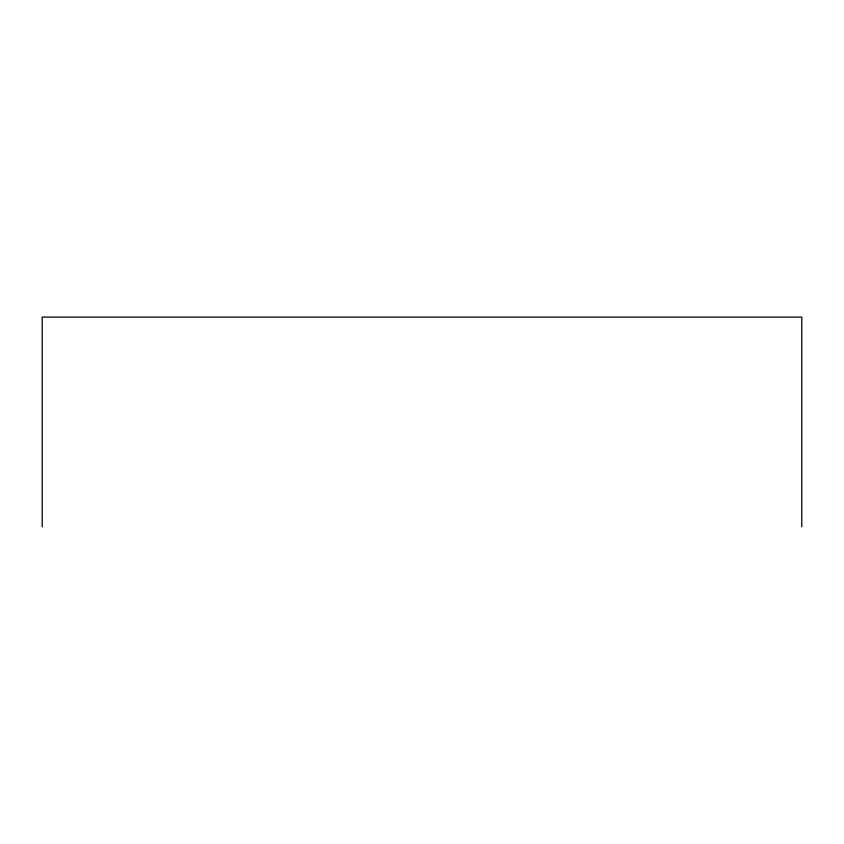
<?xml version="1.0" encoding="UTF-8"?>
<svg xmlns="http://www.w3.org/2000/svg" width="844" height="844" viewBox="0 0 844 844"><rect width="100%" height="100%" fill="white"/><g stroke="black" fill="none" stroke-linecap="round" stroke-linejoin="round"><path stroke-width="1.27" d="M801.8 526.888L801.8 317.112L42.2 317.112L42.2 526.888"/></g></svg>
